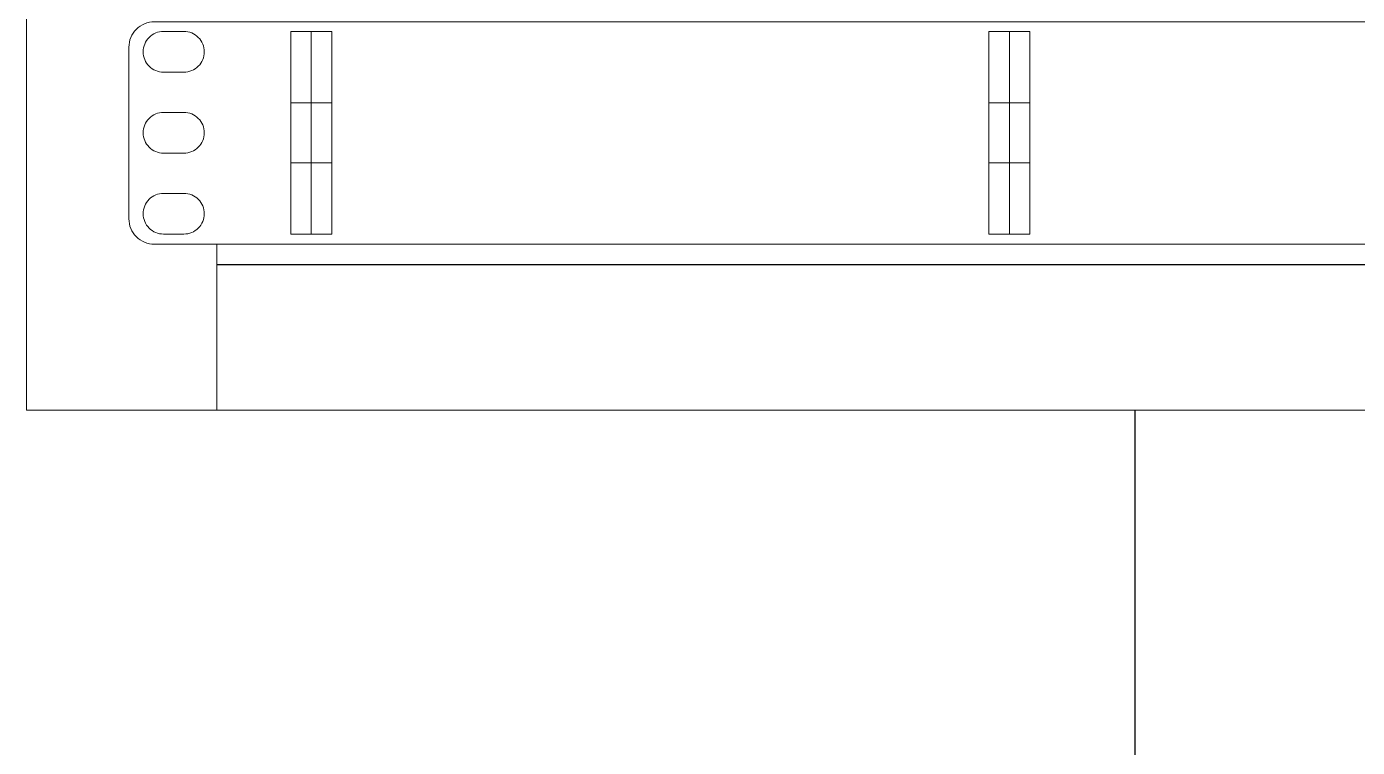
# Model space of a CAD drawing. Header units: millimetres. Extents: x 1256 to 2931, y 3298 to 3694.
# Drawn here: x 1451.82 to 1481.83, y 3438.63 to 3454.9 of the extents above; entities that cross this region are included whole.
import ezdxf

# ---------------------------------------------------------------- set-up
doc = ezdxf.new("R2010")
doc.units = ezdxf.units.MM
doc.layers.get('0').update_dxf_attribs({"color": 250, "lineweight": 5})
for name, color, linetype, lineweight in [('(C)1U - Gestion Cable', 250, 'Continuous', 5), ('Canales', 250, 'Continuous', 25), ('Rack 1 - 2', 250, 'Continuous', 5)]:
    doc.layers.add(name, color=color, linetype=linetype, lineweight=lineweight)

# ---------------------------------------------------------------- blocks, each defined once
blk = doc.blocks.new('1U - Peine Cable Rack')
at = {"layer": '(C)1U - Gestion Cable'}
for points in [[(-5.8, 37.7), (466.8, 37.7, -0.414214), (471.8, 32.7), (471.8, -1, -0.414214), (466.8, -6), (-5.8, -6, -0.414214), (-10.8, -1), (-10.8, 32.7, -0.414214)], [(-4, 27.8), (0, 27.8, 0.414214), (4, 31.8), (4, 31.8, 0.414214), (0, 35.8), (-4, 35.8, 0.414214), (-8, 31.8), (-8, 31.8, 0.414214)], [(-4, 11.9), (0, 11.9, 0.414214), (4, 15.9), (4, 15.9, 0.414214), (0, 19.9), (-4, 19.9, 0.414214), (-8, 15.9), (-8, 15.9, 0.414214)], [(-4, -4), (0, -4, 0.414214), (4, 0), (4, 0, 0.414214), (0, 4), (-4, 4, 0.414214), (-8, 0), (-8, 0, 0.414214)]]:
    blk.add_lwpolyline(points, format="xyb", close=True, dxfattribs=at)
for points in [[(25, 35.8), (21, 35.8), (21, 21.8), (25, 21.8)], [(25, 35.8), (29, 35.8), (29, 21.8), (25, 21.8)], [(162, 35.8), (158, 35.8), (158, 21.8), (162, 21.8)], [(162, 35.8), (166, 35.8), (166, 21.8), (162, 21.8)], [(25, 21.8), (21, 21.8), (21, 10), (25, 10)], [(25, 21.8), (29, 21.8), (29, 10), (25, 10)], [(162, 21.8), (158, 21.8), (158, 10), (162, 10)], [(162, 21.8), (166, 21.8), (166, 10), (162, 10)], [(25, 10), (21, 10), (21, -4), (25, -4)], [(25, 10), (29, 10), (29, -4), (25, -4)], [(162, 10), (158, 10), (158, -4), (162, -4)], [(162, 10), (166, 10), (166, -4), (162, -4)]]:
    blk.add_lwpolyline(points, close=True, dxfattribs=at)

msp = doc.modelspace()

# ---------------------------------------------------------------- linework, layer by layer
at = {"layer": 'Canales'}
for p, q in [((1456.104, 3449.525), (1507.532, 3449.525)), ((1476.818, 3406.239), (1476.818, 3446.239))]:
    msp.add_line(p, q, dxfattribs=at)
at = {"layer": 'Rack 1 - 2'}
for p, q in [((1451.818, 3506.239), (1451.818, 3446.239)), ((1451.818, 3446.239), (1451.818, 3451.239)), ((1456.104, 3449.985), (1456.104, 3446.239)), ((1474.318, 3446.239), (1451.818, 3446.239)), ((1474.318, 3446.239), (1489.318, 3446.239)), ((1476.818, 3446.239), (1486.818, 3446.239))]:
    msp.add_line(p, q, dxfattribs=at)

# ---------------------------------------------------------------- block references
at = {"xscale": 0.1149004857262601, "yscale": 0.1149004857262601, "zscale": 0.1149004857262601}
msp.add_blockref('1U - Peine Cable Rack', (1455.365, 3450.674), dxfattribs=at)

doc.saveas('drawing.dxf')
